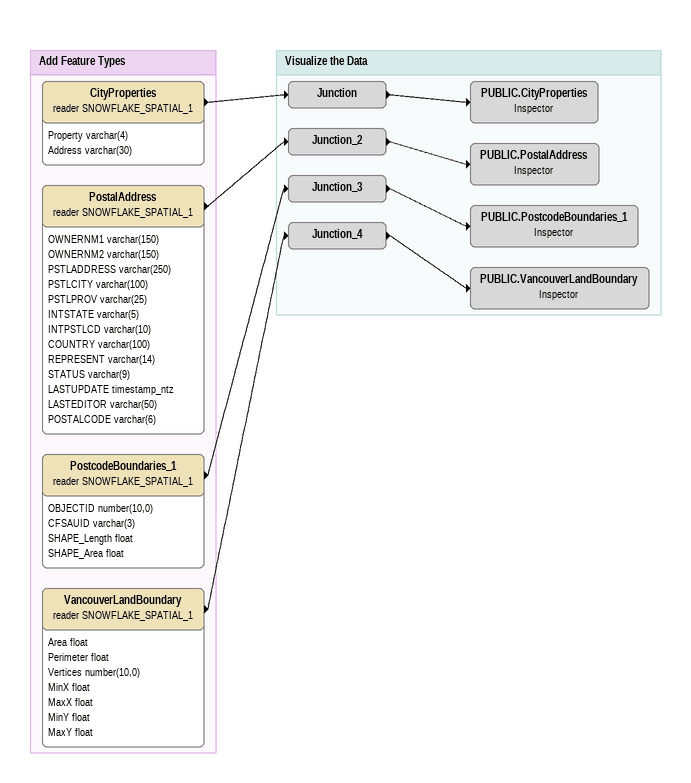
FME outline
Bookmark: Add Feature Types
PostcodeBoundaries_1 (reader SNOWFLAKE_SPATIAL_1)
    attributes: OBJECTID number(10,0), CFSAUID varchar(3), SHAPE_Length float, SHAPE_Area float
    -> Junction_3
VancouverLandBoundary (reader SNOWFLAKE_SPATIAL_1)
    attributes: Area float, Perimeter float, Vertices number(10,0), MinX float, MaxX float, MinY float, MaxY float
    -> Junction_4
CityProperties (reader SNOWFLAKE_SPATIAL_1)
    attributes: Property varchar(4), Address varchar(30)
    -> Junction
PostalAddress (reader SNOWFLAKE_SPATIAL_1)
    attributes: OWNERNM1 varchar(150), OWNERNM2 varchar(150), PSTLADDRESS varchar(250), PSTLCITY varchar(100), PSTLPROV varchar(25), INTSTATE varchar(5), INTPSTLCD varchar(10), COUNTRY varchar(100), REPRESENT varchar(14), STATUS varchar(9), LASTUPDATE timestamp_ntz, LASTEDITOR varchar(50), POSTALCODE varchar(6)
    -> Junction_2

Bookmark: Visualize the Data
Junction_3
    -> PUBLIC.PostcodeBoundaries_1
PUBLIC.PostcodeBoundaries_1: Inspector
Junction_4
    -> PUBLIC.VancouverLandBoundary
PUBLIC.VancouverLandBoundary: Inspector
Junction
    -> PUBLIC.CityProperties
PUBLIC.CityProperties: Inspector
Junction_2
    -> PUBLIC.PostalAddress
PUBLIC.PostalAddress: Inspector
